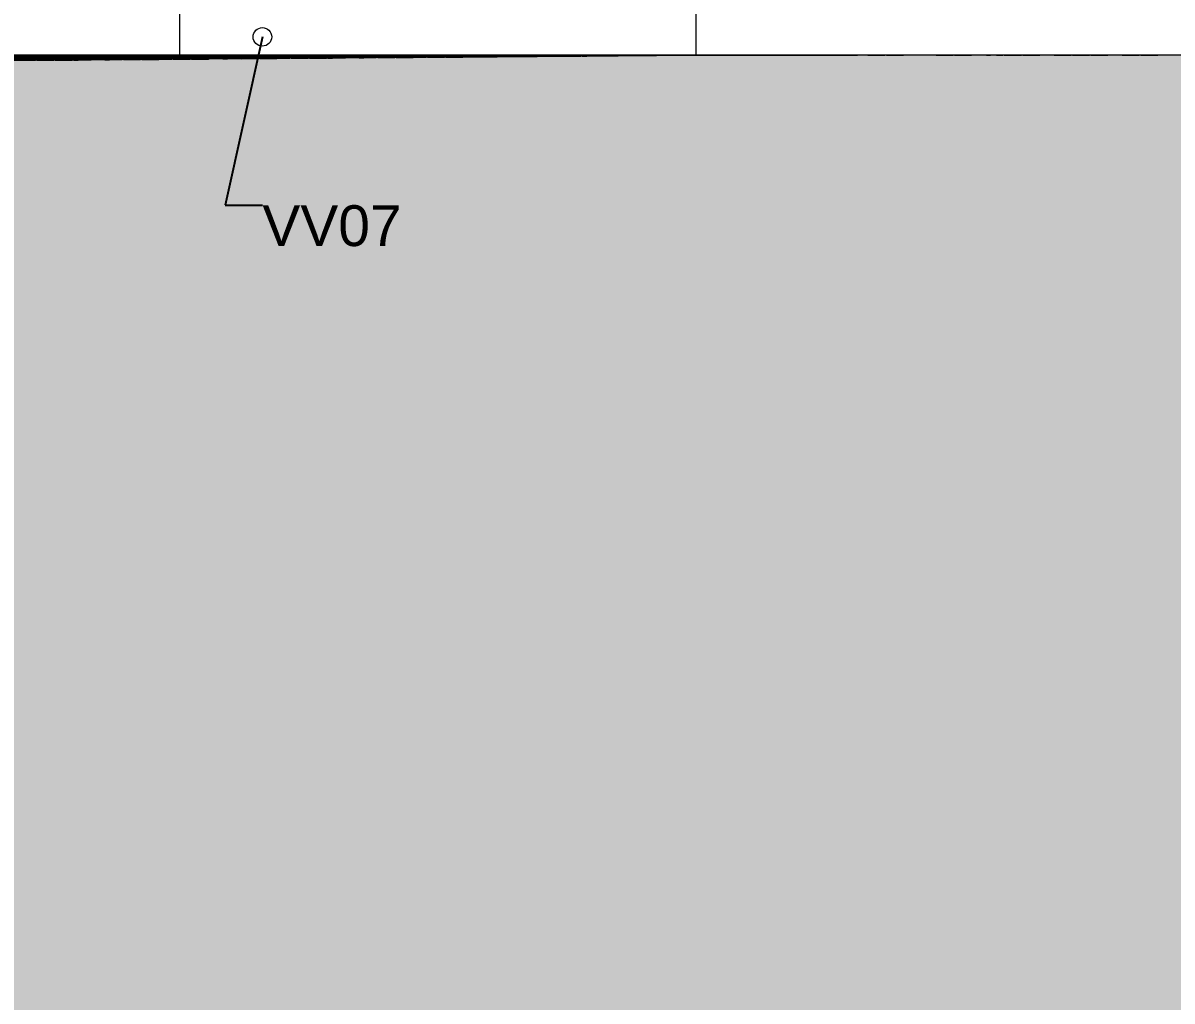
# Model space of a CAD drawing. Header units: millimetres. Extents: x -280990 to -136866, y -15139 to 7194.
# Drawn here: x -214980 to -209338, y -4843 to -43 of the extents above; entities that cross this region are included whole.
import ezdxf

# ---------------------------------------------------------------- set-up
doc = ezdxf.new("R2010")
doc.units = ezdxf.units.MM
doc.header["$MEASUREMENT"] = 0
for name, color, linetype, lineweight in [('Annotation - Label_Pen_No__1', 7, 'Continuous', 13), ('New_2D Drafting - General_Pen_No__1', 7, 'Continuous', 13), ('New_Site & Landscape - Terrain_Pen_No__1', 7, 'Continuous', 13), ('New_Structural - Bearing_Pen_No__1', 7, 'Continuous', 13)]:
    doc.layers.add(name, color=color, linetype=linetype, lineweight=lineweight)
for name, color, linetype, lineweight, true_color in [('New_2D Drafting - General_Pen_No__61', 7, 'Continuous', 20, 0x6a6a6a), ('New_Site & Landscape - Terrain_Pen_No__180', 7, 'Continuous', 15, 0xd6cda7), ('New_Site & Landscape - Terrain_Pen_No__93', 7, 'Continuous', 13, 0xa2a233)]:
    doc.layers.add(name, color=color, linetype=linetype, lineweight=lineweight, true_color=true_color)
doc.styles.add('GENERATED_STYLE_1', font='')
doc.styles.get('GENERATED_STYLE_1').set_extended_font_data('Arial')
doc.dimstyles.new('GENERATED_STYLE__2', dxfattribs={"dimtxt": 0.18, "dimasz": 182.4, "dimexe": 0.18, "dimexo": 0.0625, "dimgap": 0, "dimtad": 0, "dimtih": 1, "dimtoh": 1, "dimdec": 4, "dimzin": 0, "dimdsep": 46, "dimcen": 0.09, "dimadec": 0, "dimazin": 0, "dimtfac": 1, "dimtdec": 4, "dimtmove": 0, "dimatfit": 3, "dimldrblk": 'ARROWHEAD_1', "dimfxl": 0, "dimtolj": 1, "dimtzin": 0, "dimarcsym": 0})

# ---------------------------------------------------------------- blocks, each defined once
blk = doc.blocks.new('ARROWHEAD_1')
at = {"color": 0, "linetype": 'Continuous', "lineweight": 0}
blk.add_line((0, 0), (-1, 0), dxfattribs=at)
blk.add_circle((0, 0), 0.25, dxfattribs=at)

msp = doc.modelspace()

# ---------------------------------------------------------------- hatches: boundary and pattern name
at = {"layer": 'New_2D Drafting - General_Pen_No__61', "linetype": 'Continuous', "lineweight": 20, "true_color": 0x6a6a6a}
h = msp.add_hatch(dxfattribs=at)
h.set_pattern_fill('Dashed_0002', color=251, style=0, pattern_type=2)
h.set_pattern_definition([(45, (-941499.18, -2e-12), (-183.84776, 183.84776), [194.99999, -65]), (45, (-941499.18, 183.85), (-183.84776, 183.84776), [194.99999, -65])])
h.paths.add_polyline_path([(-222021.0116, -2621.8452), (-222021.0116, -11572.327), (-190614.3895, -11572.327), (-190614.3895, -199.363), (-197156.8894, -200.6962), (-197156.8884, -205.6962), (-201626.3622, -201.208), (-204316.707, -199.8387), (-207647.7489, -199.8387), (-211829.8206, -199.8387), (-214196.2217, -216.8353), (-214344.4356, -215.9146), (-222021.0116, -280.0598)])
at = {"layer": 'New_Site & Landscape - Terrain_Pen_No__180', "linetype": 'Continuous', "lineweight": 0, "true_color": 0x353329}
msp.add_hatch(color=250, dxfattribs=at).paths.add_polyline_path([(-202316.7416, -199.0045), (-203815.861, -199.9446), (-210881.6268, -199.9446), (-211646.8721, -200.0474), (-212846.4585, -210.2176), (-221414.7347, -277.7897), (-221414.7347, -15138.6962), (-190741.844, -15138.6962), (-190741.844, -221.3919)])

# ---------------------------------------------------------------- linework, layer by layer
at = {"layer": 'New_2D Drafting - General_Pen_No__1', "color": 7, "linetype": 'Continuous', "lineweight": 13, "flags": 128}
msp.add_lwpolyline([(-222021.0116, -2621.8452), (-222021.0116, -11572.327), (-190614.3895, -11572.327), (-190614.3895, -199.363), (-197156.8894, -200.6962), (-197156.8884, -205.6962), (-201626.3622, -201.208), (-204316.707, -199.8387), (-207647.7489, -199.8387), (-211829.8206, -199.8387), (-214196.2217, -216.8353), (-214344.4356, -215.9146), (-222021.0116, -280.0598)], close=True, dxfattribs=at)
at = {"layer": 'New_Site & Landscape - Terrain_Pen_No__1', "color": 7, "linetype": 'Continuous', "lineweight": 13}
for p, q in [((-214209.0161, -199.8387), (-221414.7347, -255.1672)), ((-211673.9622, -199.8387), (-221414.7347, -261.4359)), ((-214210.1528, -199.8387), (-217882.3303, -199.8387)), ((-215058.5459, -222.5085), (-214974.8294, -221.8797)), ((-215050.8938, -216.9599), (-214967.1773, -216.313)), ((-215043.2417, -211.1798), (-214959.5251, -210.5328)), ((-215030.8862, -224.0597), (-214947.1696, -223.4309)), ((-214967.9145, -222.2675), (-215028.9731, -222.8361)), ((-215023.234, -218.8265), (-214939.5175, -218.1796)), ((-214960.2623, -216.7796), (-215021.321, -217.3815)), ((-215015.5819, -213.0464), (-214931.8653, -212.3994)), ((-214952.6102, -210.9995), (-215013.6689, -211.6014)), ((-215007.9297, -207.2663), (-214924.2132, -206.6193)), ((-215003.2264, -225.6109), (-214919.5098, -224.9821)), ((-214940.2547, -223.8187), (-215001.3133, -224.3873)), ((-214995.5742, -220.6931), (-214911.8577, -220.0462)), ((-214995.5742, -220.6931), (-214972.9164, -220.6481)), ((-214932.6025, -218.6462), (-214993.6612, -219.2481)), ((-214987.9221, -214.913), (-214904.2056, -214.266)), ((-214987.9221, -214.913), (-214965.2642, -214.8679)), ((-214924.9504, -212.8661), (-214986.0091, -213.468)), ((-214980.27, -209.1329), (-214896.5534, -208.4859)), ((-214980.27, -209.1329), (-214957.6121, -209.0878)), ((-214917.2983, -207.086), (-214978.3569, -207.6878)), ((-214912.5949, -225.3699), (-214973.6536, -225.9385)), ((-214967.9145, -222.2675), (-214884.1979, -221.6387)), ((-214967.9145, -222.2675), (-214945.2566, -222.2073)), ((-214904.9428, -220.4754), (-214966.0014, -221.0439)), ((-214960.2623, -216.7796), (-214876.5458, -216.1327)), ((-214960.2623, -216.7796), (-214937.6044, -216.7345)), ((-214897.2906, -214.7327), (-214958.3493, -215.3346)), ((-214952.6102, -210.9995), (-214868.8936, -210.3525)), ((-214952.6102, -210.9995), (-214929.9523, -210.9544)), ((-214889.6385, -208.9526), (-214950.6971, -209.5545)), ((-214940.2547, -223.8187), (-214856.5381, -223.1899)), ((-214940.2547, -223.8187), (-214917.5968, -223.7585)), ((-214877.283, -222.0265), (-214938.3416, -222.5951)), ((-214932.6025, -218.6462), (-214848.886, -217.9993)), ((-214932.6025, -218.6462), (-214909.9447, -218.6011)), ((-214869.6308, -216.5993), (-214930.6895, -217.2012)), ((-214924.9504, -212.8661), (-214841.2339, -212.2191)), ((-214924.9504, -212.8661), (-214902.2925, -212.821)), ((-214861.9787, -210.8192), (-214923.0374, -211.4211)), ((-214917.2983, -207.086), (-214833.5817, -206.439)), ((-214917.2983, -207.086), (-214894.6404, -207.0409)), ((-214854.3266, -205.039), (-214915.3852, -205.6409)), ((-214912.5949, -225.3699), (-214828.8784, -224.7411)), ((-214912.5949, -225.3699), (-214889.937, -225.3097)), ((-214851.3778, -201.2905), (-214912.4364, -201.9786)), ((-214849.6232, -223.5777), (-214910.6819, -224.1463)), ((-214904.9428, -220.4754), (-214821.2262, -219.8466)), ((-214904.9428, -220.4754), (-214882.2849, -220.4151)), ((-214841.971, -218.4659), (-214903.0297, -219.0678)), ((-214897.2906, -214.7327), (-214813.5741, -214.0857)), ((-214897.2906, -214.7327), (-214874.6327, -214.6876)), ((-214834.3189, -212.6858), (-214895.3776, -213.2877)), ((-214889.6385, -208.9526), (-214805.9219, -208.3056)), ((-214889.6385, -208.9526), (-214866.9806, -208.9075)), ((-214826.6668, -206.9056), (-214887.7254, -207.5075)), ((-214821.9634, -225.1289), (-214883.0221, -225.6975)), ((-214877.283, -222.0265), (-214793.5664, -221.3977)), ((-214877.283, -222.0265), (-214854.6251, -221.9663)), ((-214814.3113, -220.2343), (-214875.3699, -220.8029)), ((-214869.6308, -216.5993), (-214785.9143, -215.9523)), ((-214869.6308, -216.5993), (-214846.973, -216.5542)), ((-214806.6591, -214.5524), (-214867.7178, -215.1543)), ((-214861.9787, -210.8192), (-214778.2621, -210.1722)), ((-214861.9787, -210.8192), (-214839.3208, -210.7741)), ((-214799.007, -208.7723), (-214860.0657, -209.3741)), ((-214854.3266, -205.039), (-214770.61, -204.3921)), ((-214854.3266, -205.039), (-214831.6687, -204.994)), ((-214851.3778, -201.2905), (-214767.6612, -201.1383)), ((-214851.3778, -201.2905), (-214828.7199, -201.8264)), ((-214849.6232, -223.5777), (-214765.9066, -222.9489)), ((-214849.6232, -223.5777), (-214826.9653, -223.5175)), ((-214786.6515, -221.7855), (-214847.7102, -222.3541)), ((-214841.971, -218.4659), (-214758.2545, -217.8189)), ((-214841.971, -218.4659), (-214819.3132, -218.4208)), ((-214778.9993, -216.419), (-214840.058, -217.0209)), ((-214834.3189, -212.6858), (-214750.6024, -212.0388)), ((-214834.3189, -212.6858), (-214811.661, -212.6407)), ((-214771.3472, -210.6389), (-214832.4059, -211.2407)), ((-214826.6668, -206.9056), (-214742.9502, -206.2587)), ((-214826.6668, -206.9056), (-214804.0089, -206.8606)), ((-214763.6951, -204.8587), (-214824.7537, -205.4606)), ((-214821.9634, -225.1289), (-214738.2469, -224.5001)), ((-214821.9634, -225.1289), (-214799.3055, -225.0687)), ((-214760.7463, -203.4342), (-214821.805, -204.1224)), ((-214758.9917, -223.3367), (-214820.0504, -223.9053)), ((-214814.3113, -220.2343), (-214730.5947, -219.6055)), ((-214814.3113, -220.2343), (-214791.6534, -220.1741)), ((-214751.3396, -218.2856), (-214812.3982, -218.8875)), ((-214806.6591, -214.5524), (-214722.9426, -213.9054)), ((-214806.6591, -214.5524), (-214784.0013, -214.5073)), ((-214743.6874, -212.5055), (-214804.7461, -213.1073)), ((-214799.007, -208.7723), (-214715.2904, -208.1253)), ((-214799.007, -208.7723), (-214776.3491, -208.7272)), ((-214736.0353, -206.7253), (-214797.094, -207.3272)), ((-214731.3319, -224.8879), (-214792.3906, -225.4565)), ((-214786.6515, -221.7855), (-214702.9349, -221.1567)), ((-214786.6515, -221.7855), (-214763.9936, -221.7253)), ((-214723.6798, -219.9933), (-214784.7384, -220.5619)), ((-214778.9993, -216.419), (-214695.2828, -215.772)), ((-214778.9993, -216.419), (-214756.3415, -216.3739)), ((-214716.0276, -214.3721), (-214777.0863, -214.974)), ((-214771.3472, -210.6389), (-214687.6307, -209.9919)), ((-214771.3472, -210.6389), (-214748.6893, -210.5938)), ((-214708.3755, -208.5919), (-214769.4342, -209.1938)), ((-214763.6951, -204.8587), (-214679.9785, -204.2118)), ((-214763.6951, -204.8587), (-214741.0372, -204.8136)), ((-214760.7463, -203.4342), (-214677.0297, -203.282)), ((-214760.7463, -203.4342), (-214740.2915, -203.918)), ((-214758.9917, -223.3367), (-214675.2752, -222.7079)), ((-214758.9917, -223.3367), (-214736.3338, -223.2765)), ((-214696.02, -221.5445), (-214757.0787, -222.1131)), ((-214751.3396, -218.2856), (-214667.623, -217.6386)), ((-214751.3396, -218.2856), (-214728.6817, -218.2405)), ((-214688.3679, -216.2387), (-214749.4265, -216.8406)), ((-214743.6874, -212.5055), (-214659.9709, -211.8585)), ((-214743.6874, -212.5055), (-214721.0295, -212.4604)), ((-214680.7157, -210.4585), (-214741.7744, -211.0604)), ((-214736.0353, -206.7253), (-214652.3187, -206.0784)), ((-214736.0353, -206.7253), (-214713.3774, -206.6803)), ((-214673.0636, -204.6784), (-214734.1222, -205.2803)), ((-214731.3319, -224.8879), (-214647.6154, -224.2591)), ((-214731.3319, -224.8879), (-214708.674, -224.8277)), ((-214668.3602, -223.0957), (-214729.4189, -223.6643)), ((-214723.6798, -219.9933), (-214639.9632, -219.3645)), ((-214723.6798, -219.9933), (-214701.0219, -219.9331)), ((-214660.7081, -218.1053), (-214721.7667, -218.7072)), ((-214716.0276, -214.3721), (-214632.3111, -213.7251)), ((-214716.0276, -214.3721), (-214693.3698, -214.327)), ((-214653.0559, -212.3251), (-214714.1146, -212.927)), ((-214708.3755, -208.5919), (-214624.659, -207.945)), ((-214708.3755, -208.5919), (-214685.7176, -208.5469)), ((-214645.4038, -206.545), (-214706.4625, -207.1469)), ((-214696.02, -221.5445), (-214612.3035, -220.9157)), ((-214696.02, -221.5445), (-214673.3621, -221.4843)), ((-214633.0483, -219.7523), (-214694.107, -220.3209)), ((-214688.3679, -216.2387), (-214604.6513, -215.5917)), ((-214688.3679, -216.2387), (-214665.71, -216.1936)), ((-214625.3961, -214.1918), (-214686.4548, -214.7936)), ((-214680.7157, -210.4585), (-214596.9992, -209.8116)), ((-214680.7157, -210.4585), (-214658.0578, -210.4135)), ((-214617.744, -208.4116), (-214678.8027, -209.0135)), ((-214673.0636, -204.6784), (-214589.347, -204.0314)), ((-214673.0636, -204.6784), (-214650.4057, -204.6333)), ((-214668.3602, -223.0957), (-214584.6437, -222.4669)), ((-214668.3602, -223.0957), (-214645.7023, -223.0355)), ((-214605.3885, -221.3035), (-214666.4472, -221.8721)), ((-214660.7081, -218.1053), (-214576.9915, -217.4583)), ((-214660.7081, -218.1053), (-214638.0502, -218.0602)), ((-214597.7364, -216.0584), (-214658.795, -216.6602)), ((-214653.0559, -212.3251), (-214569.3394, -211.6782)), ((-214653.0559, -212.3251), (-214630.3981, -212.2801)), ((-214590.0842, -210.2782), (-214651.1429, -210.8801)), ((-214645.4038, -206.545), (-214561.6872, -205.8981)), ((-214645.4038, -206.545), (-214622.7459, -206.4999)), ((-214582.4321, -204.4981), (-214643.4908, -205.1)), ((-214577.7287, -222.8547), (-214638.7874, -223.4233)), ((-214633.0483, -219.7523), (-214549.3317, -219.1235)), ((-214633.0483, -219.7523), (-214610.3904, -219.6921)), ((-214570.0766, -217.925), (-214631.1353, -218.5269)), ((-214625.3961, -214.1918), (-214541.6796, -213.5448)), ((-214625.3961, -214.1918), (-214602.7383, -214.1467)), ((-214562.4244, -212.1448), (-214623.4831, -212.7467)), ((-214617.744, -208.4116), (-214534.0275, -207.7647)), ((-214617.744, -208.4116), (-214595.0861, -208.3665)), ((-214554.7723, -206.3647), (-214615.831, -206.9666)), ((-214605.3885, -221.3035), (-214521.672, -220.6747)), ((-214605.3885, -221.3035), (-214582.7306, -221.2433)), ((-214542.4168, -219.5113), (-214603.4755, -220.0799)), ((-214597.7364, -216.0584), (-214514.0198, -215.4114)), ((-214597.7364, -216.0584), (-214575.0785, -216.0133)), ((-214534.7647, -214.0114), (-214595.8233, -214.6133)), ((-214590.0842, -210.2782), (-214506.3677, -209.6313)), ((-214590.0842, -210.2782), (-214567.4264, -210.2331)), ((-214527.1125, -208.2313), (-214588.1712, -208.8332)), ((-214582.4321, -204.4981), (-214498.7155, -203.8511)), ((-214582.4321, -204.4981), (-214559.7742, -204.453)), ((-214519.4604, -202.4512), (-214580.5191, -203.0531)), ((-214577.7287, -222.8547), (-214494.0122, -222.2259)), ((-214577.7287, -222.8547), (-214555.0709, -222.7945)), ((-214516.5116, -200.6816), (-214577.5703, -201.3698)), ((-214514.757, -221.0625), (-214575.8157, -221.6311)), ((-214570.0766, -217.925), (-214486.36, -217.278)), ((-214570.0766, -217.925), (-214547.4187, -217.8799)), ((-214507.1049, -215.878), (-214568.1635, -216.4799)), ((-214562.4244, -212.1448), (-214478.7079, -211.4979)), ((-214562.4244, -212.1448), (-214539.7666, -212.0998)), ((-214499.4527, -210.0979), (-214560.5114, -210.6998)), ((-214554.7723, -206.3647), (-214471.0558, -205.7177)), ((-214554.7723, -206.3647), (-214532.1144, -206.3196)), ((-214491.8006, -204.3178), (-214552.8593, -204.9197)), ((-214487.0972, -222.6137), (-214548.1559, -223.1823)), ((-214542.4168, -219.5113), (-214458.7003, -218.8825)), ((-214542.4168, -219.5113), (-214519.7589, -219.4511)), ((-214479.4451, -217.7191), (-214540.5038, -218.2877)), ((-214534.7647, -214.0114), (-214451.0481, -213.3645)), ((-214534.7647, -214.0114), (-214512.1068, -213.9664)), ((-214471.793, -211.9645), (-214532.8516, -212.5664)), ((-214527.1125, -208.2313), (-214443.396, -207.5843)), ((-214527.1125, -208.2313), (-214504.4546, -208.1862)), ((-214464.1408, -206.1844), (-214525.1995, -206.7863)), ((-214519.4604, -202.4512), (-214435.7438, -201.8042)), ((-214519.4604, -202.4512), (-214496.8025, -202.4061)), ((-214516.5116, -200.6816), (-214432.7951, -200.5294)), ((-214516.5116, -200.6816), (-214493.8537, -201.2176)), ((-214514.757, -221.0625), (-214431.0405, -220.4337)), ((-214514.757, -221.0625), (-214492.0991, -221.0023)), ((-214451.7853, -219.2703), (-214512.844, -219.8389)), ((-214507.1049, -215.878), (-214423.3883, -215.2311)), ((-214507.1049, -215.878), (-214484.447, -215.833)), ((-214444.1332, -213.8311), (-214505.1918, -214.433)), ((-214499.4527, -210.0979), (-214415.7362, -209.4509)), ((-214499.4527, -210.0979), (-214476.7949, -210.0528)), ((-214436.481, -208.051), (-214497.5397, -208.6529)), ((-214491.8006, -204.3178), (-214408.0841, -203.6708)), ((-214491.8006, -204.3178), (-214469.1427, -204.2727)), ((-214428.8289, -202.2709), (-214489.8876, -202.8727)), ((-214487.0972, -222.6137), (-214403.3807, -221.9849)), ((-214487.0972, -222.6137), (-214464.4394, -222.5535)), ((-214424.1255, -220.8215), (-214485.1842, -221.3901)), ((-214479.4451, -217.7191), (-214395.7286, -217.0903)), ((-214479.4451, -217.7191), (-214456.7872, -217.6589)), ((-214416.4734, -215.6977), (-214477.5321, -216.2996)), ((-214471.793, -211.9645), (-214388.0764, -211.3176)), ((-214471.793, -211.9645), (-214449.1351, -211.9194)), ((-214408.8212, -209.9176), (-214469.8799, -210.5195)), ((-214464.1408, -206.1844), (-214380.4243, -205.5374)), ((-214464.1408, -206.1844), (-214441.4829, -206.1393)), ((-214401.1691, -204.1375), (-214462.2278, -204.7394)), ((-214451.7853, -219.2703), (-214368.0688, -218.6415)), ((-214451.7853, -219.2703), (-214429.1274, -219.2101)), ((-214388.8136, -217.4781), (-214449.8723, -218.0467)), ((-214396.4657, -222.3727), (-214444.6593, -222.8215)), ((-214444.1332, -213.8311), (-214360.4166, -213.1842)), ((-214444.1332, -213.8311), (-214421.4753, -213.786)), ((-214381.1615, -211.7842), (-214442.2201, -212.3861)), ((-214436.481, -208.051), (-214352.7645, -207.404)), ((-214436.481, -208.051), (-214413.8232, -208.0059)), ((-214373.5093, -206.0041), (-214434.568, -206.606)), ((-214428.8289, -202.2709), (-214345.1123, -201.6239)), ((-214428.8289, -202.2709), (-214406.171, -202.2258)), ((-214424.1255, -220.8215), (-214340.409, -220.1927)), ((-214424.1255, -220.8215), (-214401.4677, -220.7613)), ((-214361.1538, -219.0293), (-214422.2125, -219.5979)), ((-214416.4734, -215.6977), (-214332.7568, -215.0508)), ((-214416.4734, -215.6977), (-214393.8155, -215.6527)), ((-214353.5017, -213.6508), (-214414.5604, -214.2527)), ((-214408.8212, -209.9176), (-214325.1047, -209.2706)), ((-214408.8212, -209.9176), (-214386.1634, -209.8725)), ((-214345.8495, -207.8707), (-214406.9082, -208.4726)), ((-214401.1691, -204.1375), (-214317.4526, -203.4905)), ((-214401.1691, -204.1375), (-214378.5112, -204.0924)), ((-214338.1974, -202.0905), (-214399.2561, -202.6924)), ((-214396.4657, -222.3727), (-214312.7492, -221.7439)), ((-214396.4657, -222.3727), (-214383.3256, -222.3378)), ((-214333.494, -220.5805), (-214394.5527, -221.1491)), ((-214388.8136, -217.4781), (-214305.0971, -216.8493)), ((-214388.8136, -217.4781), (-214366.1557, -217.4179)), ((-214325.8419, -215.5174), (-214386.9006, -216.1193)), ((-214381.1615, -211.7842), (-214297.4449, -211.1372)), ((-214381.1615, -211.7842), (-214358.5036, -211.7391)), ((-214318.1898, -209.7373), (-214379.2484, -210.3392)), ((-214373.5093, -206.0041), (-214289.7928, -205.3571)), ((-214373.5093, -206.0041), (-214350.8515, -205.959)), ((-214310.5376, -203.9572), (-214371.5963, -204.559)), ((-214361.1538, -219.0293), (-214277.4373, -218.4005)), ((-214361.1538, -219.0293), (-214338.496, -218.9691)), ((-214298.1821, -217.2371), (-214359.2408, -217.8057)), ((-214353.5017, -213.6508), (-214269.7851, -213.0038)), ((-214353.5017, -213.6508), (-214330.8438, -213.6057)), ((-214290.53, -211.6039), (-214351.5886, -212.2058)), ((-214345.8495, -207.8707), (-214262.133, -207.2237)), ((-214345.8495, -207.8707), (-214323.1917, -207.8256)), ((-214282.8778, -205.8238), (-214343.9365, -206.4256)), ((-214338.1974, -202.0905), (-214254.4809, -201.4436)), ((-214338.1974, -202.0905), (-214315.5395, -202.0455)), ((-214333.494, -220.5805), (-214249.7775, -219.9517)), ((-214333.494, -220.5805), (-214310.8362, -220.5203)), ((-214270.5223, -218.7883), (-214331.581, -219.3569)), ((-214325.8419, -215.5174), (-214242.1254, -214.8705)), ((-214325.8419, -215.5174), (-214303.184, -215.4723)), ((-214262.8702, -213.4705), (-214323.9289, -214.0724)), ((-214318.1898, -209.7373), (-214234.4732, -209.0903)), ((-214318.1898, -209.7373), (-214295.5319, -209.6922)), ((-214255.2181, -207.6904), (-214316.2767, -208.2923)), ((-214310.5376, -203.9572), (-214226.8211, -203.3102)), ((-214310.5376, -203.9572), (-214287.8797, -203.9121)), ((-214247.5659, -201.9102), (-214308.6246, -202.5121)), ((-214242.8626, -220.3395), (-214303.9212, -220.9081)), ((-214298.1821, -217.2371), (-214214.4656, -216.6083)), ((-214298.1821, -217.2371), (-214275.5242, -217.1769)), ((-214235.2104, -215.3371), (-214296.2691, -215.939)), ((-214290.53, -211.6039), (-214206.8134, -210.9569)), ((-214290.53, -211.6039), (-214267.8721, -211.5588)), ((-214227.5583, -209.557), (-214288.6169, -210.1589)), ((-214282.8778, -205.8238), (-214199.1613, -205.1768)), ((-214282.8778, -205.8238), (-214260.22, -205.7787)), ((-214219.9061, -203.7768), (-214280.9648, -204.3787)), ((-214270.5223, -218.7883), (-214186.8058, -218.1595)), ((-214270.5223, -218.7883), (-214247.8645, -218.7281)), ((-214207.5506, -216.9961), (-214268.6093, -217.5647)), ((-214262.8702, -213.4705), (-214179.1537, -212.8235)), ((-214262.8702, -213.4705), (-214240.2123, -213.4254)), ((-214199.8985, -211.4236), (-214260.9572, -212.0255)), ((-214255.2181, -207.6904), (-214171.5015, -207.0434)), ((-214255.2181, -207.6904), (-214232.5602, -207.6453)), ((-214192.2463, -205.6434), (-214253.305, -206.2453)), ((-214247.5659, -201.9102), (-214163.8494, -201.2633)), ((-214247.5659, -201.9102), (-214224.908, -201.8652)), ((-214184.5942, -199.8633), (-214245.6529, -200.4652)), ((-214242.8626, -220.3395), (-214159.146, -219.7107)), ((-214242.8626, -220.3395), (-214220.2047, -220.2793)), ((-214179.8908, -218.5473), (-214240.9495, -219.1159)), ((-214235.2104, -215.3371), (-214151.4939, -214.6901)), ((-214235.2104, -215.3371), (-214212.5525, -215.292)), ((-214172.2387, -213.2902), (-214233.2974, -213.8921)), ((-214227.5583, -209.557), (-214143.8417, -208.91)), ((-214227.5583, -209.557), (-214204.9004, -209.5119)), ((-214164.5866, -207.5101), (-214225.6452, -208.1119)), ((-214219.9061, -203.7768), (-214136.1896, -203.1299)), ((-214219.9061, -203.7768), (-214197.2483, -203.7318)), ((-214156.9344, -201.7299), (-214217.9931, -202.3318)), ((-214152.2311, -220.0985), (-214213.2897, -220.6671)), ((-211673.9622, -199.8387), (-214209.0161, -199.8387)), ((-214207.5506, -216.9961), (-214123.8341, -216.3673)), ((-214207.5506, -216.9961), (-214184.8928, -216.9359)), ((-214144.5789, -215.1568), (-214205.6376, -215.7587)), ((-214199.8985, -211.4236), (-214116.1819, -210.7766)), ((-214199.8985, -211.4236), (-214177.2406, -211.3785)), ((-214136.9268, -209.3767), (-214197.9855, -209.9785)), ((-214192.2463, -205.6434), (-214108.5298, -204.9965)), ((-214192.2463, -205.6434), (-214169.5885, -205.5984)), ((-214129.2746, -203.5965), (-214190.3333, -204.1984)), ((-214184.5942, -199.8633), (-214172.262, -199.8388)), ((-214184.5942, -199.8633), (-214181.4194, -199.8388)), ((-214179.8908, -218.5473), (-214096.1743, -217.9185)), ((-214179.8908, -218.5473), (-214157.233, -218.4871)), ((-214116.9191, -216.7551), (-214177.9778, -217.3237)), ((-214172.2387, -213.2902), (-214088.5222, -212.6432)), ((-214172.2387, -213.2902), (-214149.5808, -213.2451)), ((-214109.267, -211.2433), (-214170.3257, -211.8451)), ((-214164.5866, -207.5101), (-214080.87, -206.8631)), ((-214164.5866, -207.5101), (-214141.9287, -207.465)), ((-214101.6149, -205.4631), (-214162.6735, -206.065)), ((-214156.9344, -201.7299), (-214073.2179, -201.083)), ((-214156.9344, -201.7299), (-214134.2766, -201.6848)), ((-214109.7654, -199.8388), (-214155.0214, -200.2849)), ((-214152.2311, -220.0985), (-214068.5145, -219.4697)), ((-214152.2311, -220.0985), (-214129.5732, -220.0383)), ((-214089.2594, -218.3063), (-214150.318, -218.8749)), ((-214144.5789, -215.1568), (-214060.8624, -214.5098)), ((-214144.5789, -215.1568), (-214121.9211, -215.1117)), ((-214081.6072, -213.1099), (-214142.6659, -213.7118)), ((-214136.9268, -209.3767), (-214053.2102, -208.7297)), ((-214136.9268, -209.3767), (-214114.2689, -209.3316)), ((-214073.9551, -207.3297), (-214135.0137, -207.9316)), ((-214129.2746, -203.5965), (-214045.5581, -202.9496)), ((-214129.2746, -203.5965), (-214106.6168, -203.5514)), ((-214066.3029, -201.5496), (-214127.3616, -202.1515)), ((-214116.9191, -216.7551), (-214033.2026, -216.1263)), ((-214116.9191, -216.7551), (-214094.2613, -216.6949)), ((-214053.9474, -214.9629), (-214115.0061, -215.5315)), ((-214109.267, -211.2433), (-214025.5505, -210.5963)), ((-214109.267, -211.2433), (-214086.6091, -211.1982)), ((-214046.2953, -209.1963), (-214107.354, -209.7982)), ((-214101.6149, -205.4631), (-214017.8983, -204.8162)), ((-214101.6149, -205.4631), (-214078.957, -205.4181)), ((-214038.6432, -203.4162), (-214099.7018, -204.0181)), ((-214089.2594, -218.3063), (-214005.5428, -217.6775)), ((-214089.2594, -218.3063), (-214066.6015, -218.2461)), ((-214026.2877, -216.5141), (-214087.3463, -217.0827)), ((-214081.6072, -213.1099), (-213997.8907, -212.4629)), ((-214081.6072, -213.1099), (-214058.9493, -213.0648)), ((-214018.6355, -211.0629), (-214079.6942, -211.6648)), ((-214073.9551, -207.3297), (-213990.2385, -206.6828)), ((-214073.9551, -207.3297), (-214051.2972, -207.2847)), ((-214010.9834, -205.2828), (-214072.042, -205.8847)), ((-214066.3029, -201.5496), (-213982.5864, -200.9026)), ((-214066.3029, -201.5496), (-214043.6451, -201.5045)), ((-214037.4255, -199.8388), (-214064.3899, -200.1046)), ((-213998.6279, -218.0653), (-214059.6865, -218.6339)), ((-214053.9474, -214.9629), (-213991.561, -214.4944)), ((-214053.9474, -214.9629), (-214031.2896, -214.9027)), ((-213990.9757, -212.9296), (-214052.0344, -213.5314)), ((-214046.2953, -209.1963), (-213962.5788, -208.5494)), ((-214046.2953, -209.1963), (-214023.6374, -209.1513)), ((-213983.3236, -207.1494), (-214044.3823, -207.7513)), ((-214038.6432, -203.4162), (-213954.9266, -202.7692)), ((-214038.6432, -203.4162), (-214015.9853, -203.3711)), ((-213975.6714, -201.3693), (-214036.7301, -201.9712)), ((-214026.2877, -216.5141), (-213942.5711, -215.8853)), ((-214026.2877, -216.5141), (-214003.6298, -216.4539)), ((-213963.3159, -214.7219), (-214024.3746, -215.2905)), ((-214018.6355, -211.0629), (-213934.919, -210.416)), ((-214018.6355, -211.0629), (-213995.9776, -211.0179)), ((-213955.6638, -209.016), (-214016.7225, -209.6179)), ((-214010.9834, -205.2828), (-213927.2668, -204.6359)), ((-214010.9834, -205.2828), (-213988.3255, -205.2377)), ((-213948.0117, -203.2359), (-214009.0703, -203.8378)), ((-213998.6279, -218.0653), (-213914.9113, -217.4365)), ((-213998.6279, -218.0653), (-213975.97, -218.0051)), ((-213935.6562, -216.2731), (-213996.7148, -216.8417)), ((-213991.5504, -214.4943), (-213970.2309, -214.3295)), ((-213990.9757, -212.9296), (-213907.2592, -212.2826)), ((-213990.9757, -212.9296), (-213968.3179, -212.8845)), ((-213928.004, -210.8826), (-213989.0627, -211.4845)), ((-213983.3236, -207.1494), (-213899.607, -206.5025)), ((-213983.3236, -207.1494), (-213960.6657, -207.1043)), ((-213920.3519, -205.1025), (-213981.4106, -205.7044)), ((-213975.6714, -201.3693), (-213891.9549, -200.7223)), ((-213975.6714, -201.3693), (-213953.0136, -201.3242)), ((-213965.0857, -199.8388), (-213973.7584, -199.9243)), ((-213907.9964, -217.8243), (-213969.0551, -218.3929)), ((-213963.3159, -214.7219), (-213879.5994, -214.0931)), ((-213963.3159, -214.7219), (-213940.6581, -214.6617)), ((-213900.3442, -212.7492), (-213961.4029, -213.3511)), ((-213955.6638, -209.016), (-213871.9473, -208.3691)), ((-213955.6638, -209.016), (-213933.0059, -208.971)), ((-213892.6921, -206.9691), (-213953.7508, -207.571)), ((-213948.0117, -203.2359), (-213864.2951, -202.5889)), ((-213948.0117, -203.2359), (-213925.3538, -203.1908)), ((-213885.04, -201.189), (-213946.0986, -201.7909)), ((-213935.6562, -216.2731), (-213851.9396, -215.6443)), ((-213935.6562, -216.2731), (-213912.9983, -216.2129)), ((-213872.6845, -214.4809), (-213933.7431, -215.0495)), ((-213928.004, -210.8826), (-213844.2875, -210.2357)), ((-213928.004, -210.8826), (-213905.3462, -210.8376)), ((-213865.0323, -208.8357), (-213926.091, -209.4376)), ((-213920.3519, -205.1025), (-213836.6353, -204.4555)), ((-213920.3519, -205.1025), (-213897.694, -205.0574)), ((-213857.3802, -203.0556), (-213918.4388, -203.6575)), ((-213907.9964, -217.8243), (-213824.2798, -217.1955)), ((-213907.9964, -217.8243), (-213885.3385, -217.7641)), ((-213845.0247, -216.0321), (-213906.0833, -216.6007)), ((-213900.3442, -212.7492), (-213816.6277, -212.1023)), ((-213900.3442, -212.7492), (-213877.6864, -212.7042)), ((-213837.3725, -210.7023), (-213898.4312, -211.3042)), ((-213892.6921, -206.9691), (-213808.9756, -206.3221)), ((-213892.6921, -206.9691), (-213870.0342, -206.924)), ((-213829.7204, -204.9222), (-213890.7791, -205.5241)), ((-213885.04, -201.189), (-213801.3234, -200.542)), ((-213885.04, -201.189), (-213862.3821, -201.1439)), ((-213817.3649, -217.5833), (-213878.4236, -218.1519)), ((-213872.6845, -214.4809), (-213788.9679, -213.8521)), ((-213872.6845, -214.4809), (-213850.0266, -214.4207)), ((-213809.7128, -212.5689), (-213870.7714, -213.1708)), ((-213865.0323, -208.8357), (-213781.3158, -208.1887)), ((-213865.0323, -208.8357), (-213842.3744, -208.7906)), ((-213802.0606, -206.7888), (-213863.1193, -207.3907)), ((-213857.3802, -203.0556), (-213773.6636, -202.4086)), ((-213857.3802, -203.0556), (-213834.7223, -203.0105)), ((-213794.4085, -201.0087), (-213855.4671, -201.6106)), ((-213845.0247, -216.0321), (-213761.3081, -215.4033)), ((-213845.0247, -216.0321), (-213822.3668, -215.9719)), ((-213782.053, -214.2399), (-213843.1116, -214.8085)), ((-213837.3725, -210.7023), (-213753.656, -210.0554)), ((-213837.3725, -210.7023), (-213814.7147, -210.6572)), ((-213774.4008, -208.6554), (-213835.4595, -209.2573)), ((-213829.7204, -204.9222), (-213746.0039, -204.2752)), ((-213829.7204, -204.9222), (-213807.0625, -204.8771)), ((-213766.7487, -202.8753), (-213827.8074, -203.4772)), ((-213817.3649, -217.5833), (-213733.6483, -216.9545)), ((-213817.3649, -217.5833), (-213794.707, -217.5231)), ((-213754.3932, -215.7911), (-213815.4519, -216.3597)), ((-213809.7128, -212.5689), (-213725.9962, -211.922)), ((-213809.7128, -212.5689), (-213787.0549, -212.5238)), ((-213746.741, -210.522), (-213807.7997, -211.1239)), ((-213802.0606, -206.7888), (-213718.3441, -206.1418)), ((-213802.0606, -206.7888), (-213779.4027, -206.7437)), ((-213739.0889, -204.7419), (-213800.1476, -205.3438)), ((-213794.4085, -201.0087), (-213710.6919, -200.3617)), ((-213794.4085, -201.0087), (-213771.7506, -200.9636)), ((-213782.053, -214.2399), (-213698.3364, -213.6111)), ((-213782.053, -214.2399), (-213759.3951, -214.1797)), ((-213719.0813, -212.3886), (-213780.1399, -212.9905)), ((-213774.4008, -208.6554), (-213690.6843, -208.0084)), ((-213774.4008, -208.6554), (-213751.743, -208.6103)), ((-213711.4291, -206.6085), (-213772.4878, -207.2104)), ((-213766.7487, -202.8753), (-213683.0321, -202.2283)), ((-213766.7487, -202.8753), (-213744.0908, -202.8302)), ((-213703.777, -200.8283), (-213764.8357, -201.4302)), ((-213754.3932, -215.7911), (-213670.6766, -215.1623)), ((-213754.3932, -215.7911), (-213731.7353, -215.7309)), ((-213691.4215, -213.9989), (-213752.4801, -214.5675)), ((-213746.741, -210.522), (-213663.0245, -209.875)), ((-213746.741, -210.522), (-213724.0832, -210.4769)), ((-213683.7693, -208.4751), (-213744.828, -209.077)), ((-213739.0889, -204.7419), (-213655.3724, -204.0949)), ((-213739.0889, -204.7419), (-213716.431, -204.6968)), ((-213676.1172, -202.695), (-213737.1759, -203.2968)), ((-213663.7617, -215.5501), (-213724.8204, -216.1187)), ((-213719.0813, -212.3886), (-213635.3647, -211.7416)), ((-213719.0813, -212.3886), (-213696.4234, -212.3435)), ((-213656.1096, -210.3417), (-213717.1682, -210.9436)), ((-213711.4291, -206.6085), (-213627.7126, -205.9615)), ((-213711.4291, -206.6085), (-213688.7713, -206.5634)), ((-213648.4574, -204.5616), (-213709.5161, -205.1634)), ((-213703.777, -200.8283), (-213620.0604, -200.1814)), ((-213703.777, -200.8283), (-213681.1191, -200.7833)), ((-213691.4215, -213.9989), (-213607.7049, -213.3701)), ((-213691.4215, -213.9989), (-213668.7636, -213.9387)), ((-213628.4498, -212.2067), (-213689.5084, -212.7753)), ((-213683.7693, -208.4751), (-213600.0528, -207.8281)), ((-213683.7693, -208.4751), (-213661.1115, -208.43)), ((-213620.7976, -206.4282), (-213681.8563, -207.0301)), ((-213676.1172, -202.695), (-213592.4007, -202.048)), ((-213676.1172, -202.695), (-213653.4593, -202.6499)), ((-213613.1455, -200.648), (-213674.2042, -201.2499)), ((-213663.7617, -215.5501), (-213580.0452, -214.9213)), ((-213663.7617, -215.5501), (-213641.1038, -215.4899)), ((-213600.79, -213.7579), (-213661.8487, -214.3265)), ((-213656.1096, -210.3417), (-213572.393, -209.6947)), ((-213656.1096, -210.3417), (-213633.4517, -210.2966)), ((-213593.1379, -208.2948), (-213654.1965, -208.8967)), ((-213648.4574, -204.5616), (-213564.7409, -203.9146)), ((-213648.4574, -204.5616), (-213625.7995, -204.5165)), ((-213585.4857, -202.5146), (-213646.5444, -203.1165)), ((-213573.1302, -215.3091), (-213634.1889, -215.8777)), ((-213628.4498, -212.2067), (-213605.7919, -212.1465)), ((-213628.4498, -212.2067), (-213621.2292, -212.1525)), ((-213565.4781, -210.1614), (-213626.5367, -210.7633)), ((-213621.2194, -212.1524), (-213544.7332, -211.5613)), ((-213620.7976, -206.4282), (-213537.0811, -205.7812)), ((-213620.7976, -206.4282), (-213598.1398, -206.3831)), ((-213557.8259, -204.3812), (-213618.8846, -204.9831)), ((-213613.1455, -200.648), (-213529.429, -200.0011)), ((-213613.1455, -200.648), (-213590.4876, -200.603)), ((-213600.79, -213.7579), (-213517.0734, -213.1291)), ((-213600.79, -213.7579), (-213578.1321, -213.6977)), ((-213537.8183, -211.9657), (-213598.877, -212.5343)), ((-213593.1379, -208.2948), (-213509.4213, -207.6478)), ((-213593.1379, -208.2948), (-213570.48, -208.2497)), ((-213530.1661, -206.2479), (-213591.2248, -206.8497)), ((-213585.4857, -202.5146), (-213501.7692, -201.8677)), ((-213585.4857, -202.5146), (-213562.8278, -202.4696)), ((-213522.514, -200.4677), (-213583.5727, -201.0696)), ((-213573.1302, -215.3091), (-213489.4137, -214.6803)), ((-213573.1302, -215.3091), (-213550.4723, -215.2489)), ((-213510.1585, -213.5169), (-213571.2172, -214.0855)), ((-213565.4781, -210.1614), (-213481.7615, -209.5144)), ((-213565.4781, -210.1614), (-213542.8202, -210.1163)), ((-213502.5064, -208.1145), (-213563.565, -208.7163)), ((-213557.8259, -204.3812), (-213474.1094, -203.7343)), ((-213557.8259, -204.3812), (-213535.1681, -204.3362)), ((-213494.8542, -202.3343), (-213555.9129, -202.9362)), ((-213482.4987, -215.0681), (-213543.5574, -215.6367)), ((-213537.8183, -211.9657), (-213454.1017, -211.3369)), ((-213537.8183, -211.9657), (-213515.1604, -211.9055)), ((-213474.8466, -209.9811), (-213535.9053, -210.583)), ((-213530.1661, -206.2479), (-213446.4496, -205.6009)), ((-213530.1661, -206.2479), (-213507.5083, -206.2028)), ((-213467.1944, -204.2009), (-213528.2531, -204.8028)), ((-213522.514, -200.4677), (-213441.1243, -199.8387)), ((-213522.514, -200.4677), (-213499.8561, -200.4226)), ((-213510.1585, -213.5169), (-213426.442, -212.8881)), ((-213510.1585, -213.5169), (-213487.5006, -213.4567)), ((-213447.1868, -211.7247), (-213508.2455, -212.2933)), ((-213502.5064, -208.1145), (-213418.7898, -207.4675)), ((-213502.5064, -208.1145), (-213479.8485, -208.0694)), ((-213439.5347, -206.0675), (-213500.5933, -206.6694)), ((-213494.8542, -202.3343), (-213411.1377, -201.6874)), ((-213494.8542, -202.3343), (-213472.1964, -202.2892)), ((-213431.8825, -200.2874), (-213492.9412, -200.8893)), ((-213482.4987, -215.0681), (-213398.7822, -214.4393)), ((-213482.4987, -215.0681), (-213459.8408, -215.0079)), ((-213419.527, -213.2759), (-213480.5857, -213.8445)), ((-213474.8466, -209.9811), (-213391.13, -209.3341)), ((-213474.8466, -209.9811), (-213452.1887, -209.936)), ((-213411.8749, -207.9341), (-213472.9335, -208.536)), ((-213467.1944, -204.2009), (-213383.4779, -203.554)), ((-213467.1944, -204.2009), (-213444.5366, -204.1559)), ((-213404.2227, -202.154), (-213465.2814, -202.7559)), ((-213447.1868, -211.7247), (-213363.4703, -211.0959)), ((-213447.1868, -211.7247), (-213424.5289, -211.6645)), ((-213384.2151, -209.8007), (-213445.2738, -210.4026)), ((-213439.5347, -206.0675), (-213355.8181, -205.4206)), ((-213439.5347, -206.0675), (-213416.8768, -206.0225)), ((-213376.563, -204.0206), (-213437.6216, -204.6225)), ((-213431.8825, -200.2874), (-213373.8248, -199.8387)), ((-213431.8825, -200.2874), (-213409.2246, -200.2423)), ((-213419.527, -213.2759), (-213335.8105, -212.6471)), ((-213419.527, -213.2759), (-213396.8691, -213.2157)), ((-213356.5553, -211.4837), (-213417.614, -212.0523)), ((-213411.8749, -207.9341), (-213328.1583, -207.2872)), ((-213411.8749, -207.9341), (-213389.217, -207.8891)), ((-213348.9032, -205.8872), (-213409.9618, -206.4891)), ((-213404.2227, -202.154), (-213320.5062, -201.507)), ((-213404.2227, -202.154), (-213381.5649, -202.1089)), ((-213341.251, -200.1071), (-213402.3097, -200.709)), ((-213328.8955, -213.0349), (-213389.9542, -213.6035)), ((-213384.2151, -209.8007), (-213300.4985, -209.1538)), ((-213384.2151, -209.8007), (-213361.5572, -209.7557)), ((-213321.2434, -207.7538), (-213382.3021, -208.3557)), ((-213376.563, -204.0206), (-213292.8464, -203.3737)), ((-213376.563, -204.0206), (-213353.9051, -203.9755)), ((-213313.5912, -201.9737), (-213374.6499, -202.5756)), ((-213356.5553, -211.4837), (-213272.8388, -210.8549)), ((-213356.5553, -211.4837), (-213333.8974, -211.4235)), ((-213293.5836, -209.6204), (-213354.6423, -210.2223)), ((-213348.9032, -205.8872), (-213265.1866, -205.2403)), ((-213348.9032, -205.8872), (-213326.2453, -205.8421)), ((-213285.9315, -203.8403), (-213346.9901, -204.4422)), ((-213341.251, -200.1071), (-213306.5252, -199.8387)), ((-213341.251, -200.1071), (-213318.5932, -200.062)), ((-213328.8955, -213.0349), (-213245.179, -212.4061)), ((-213328.8955, -213.0349), (-213306.2377, -212.9747)), ((-213265.9238, -211.2427), (-213326.9825, -211.8113)), ((-213321.2434, -207.7538), (-213237.5268, -207.1069)), ((-213321.2434, -207.7538), (-213298.5855, -207.7088)), ((-213258.2717, -205.7069), (-213319.3303, -206.3088)), ((-213313.5912, -201.9737), (-213229.8747, -201.3267)), ((-213313.5912, -201.9737), (-213290.9334, -201.9286)), ((-213250.6195, -199.9268), (-213311.6782, -200.5287)), ((-213238.264, -212.7939), (-213299.3227, -213.3625)), ((-213293.5836, -209.6204), (-213209.8671, -208.9735)), ((-213293.5836, -209.6204), (-213270.9257, -209.5754)), ((-213230.6119, -207.5735), (-213291.6706, -208.1754)), ((-213285.9315, -203.8403), (-213202.2149, -203.1933)), ((-213285.9315, -203.8403), (-213263.2736, -203.7952)), ((-213222.9598, -201.7934), (-213284.0184, -202.3953)), ((-213265.9238, -211.2427), (-213182.2073, -210.6139)), ((-213265.9238, -211.2427), (-213243.2659, -211.1825)), ((-213222.0061, -209.628), (-213264.0108, -210.0191)), ((-213258.2717, -205.7069), (-213174.5551, -205.0599)), ((-213258.2717, -205.7069), (-213235.6138, -205.6618)), ((-213195.3, -203.66), (-213256.3586, -204.2619)), ((-213250.6195, -199.9268), (-213239.2256, -199.8387)), ((-213250.6195, -199.9268), (-213227.9617, -199.8817)), ((-213238.264, -212.7939), (-213154.5475, -212.1651)), ((-213238.264, -212.7939), (-213215.6062, -212.7337)), ((-213175.2923, -211.0017), (-213236.351, -211.5703)), ((-213230.6119, -207.5735), (-213146.8954, -206.9265)), ((-213230.6119, -207.5735), (-213207.954, -207.5284)), ((-213167.6402, -205.5266), (-213228.6989, -206.1285)), ((-213222.9598, -201.7934), (-213139.2432, -201.1464)), ((-213222.9598, -201.7934), (-213200.3019, -201.7483)), ((-213202.9521, -209.4401), (-213222.0025, -209.6279)), ((-213169.3472, -199.8387), (-213221.0467, -200.3484)), ((-213202.9521, -209.4401), (-213119.2356, -208.7932)), ((-213202.9521, -209.4401), (-213187.4193, -209.4092)), ((-213139.9804, -207.3932), (-213201.0391, -207.9951)), ((-213195.3, -203.66), (-213111.5834, -203.013)), ((-213195.3, -203.66), (-213172.6421, -203.6149)), ((-213132.3283, -201.6131), (-213193.3869, -202.215)), ((-213187.4163, -209.4092), (-213180.2942, -209.3903)), ((-213147.6325, -212.5529), (-213175.5471, -212.8128)), ((-213175.2923, -211.0017), (-213091.5758, -210.3729)), ((-213175.2923, -211.0017), (-213152.6345, -210.9415)), ((-213112.3206, -209.2095), (-213173.3793, -209.7781)), ((-213167.6402, -205.5266), (-213083.9236, -204.8796)), ((-213167.6402, -205.5266), (-213144.9823, -205.4815)), ((-213104.6685, -203.4797), (-213165.7272, -204.0816)), ((-213147.6325, -212.5529), (-213063.916, -211.9241)), ((-213147.6325, -212.5529), (-213140.0216, -212.5327)), ((-213084.6608, -210.7607), (-213145.7195, -211.3293)), ((-213139.9804, -207.3932), (-213056.2639, -206.7462)), ((-213139.9804, -207.3932), (-213117.3225, -207.3481)), ((-213077.0087, -205.3463), (-213138.0674, -205.9482)), ((-213132.3283, -201.6131), (-213048.6117, -200.9661)), ((-213132.3283, -201.6131), (-213109.6704, -201.568)), ((-213097.0073, -199.8387), (-213130.4152, -200.168)), ((-213112.3206, -209.2095), (-213028.6041, -208.5807)), ((-213112.3206, -209.2095), (-213089.6628, -209.1493)), ((-213049.3489, -207.2129), (-213110.4076, -207.8148)), ((-213104.6685, -203.4797), (-213020.9519, -202.8327)), ((-213104.6685, -203.4797), (-213082.0106, -203.4346)), ((-213041.6968, -201.4328), (-213102.7555, -202.0346)), ((-213084.6608, -210.7607), (-213000.9443, -210.1319)), ((-213084.6608, -210.7607), (-213062.003, -210.7005)), ((-213021.6891, -208.9685), (-213082.7478, -209.5371)), ((-213077.0087, -205.3463), (-212993.2922, -204.6993)), ((-213077.0087, -205.3463), (-213054.3508, -205.3012)), ((-213014.037, -203.2994), (-213075.0957, -203.9012)), ((-212994.0294, -210.5197), (-213055.088, -211.0883)), ((-213049.3489, -207.2129), (-212965.6324, -206.5659)), ((-213049.3489, -207.2129), (-213026.691, -207.1678)), ((-212986.3772, -205.166), (-213047.4359, -205.7679)), ((-213041.6968, -201.4328), (-212957.9802, -200.7858)), ((-213041.6968, -201.4328), (-213019.0389, -201.3877)), ((-213024.6674, -199.8387), (-213039.7837, -199.9877)), ((-213021.6891, -208.9685), (-212937.9726, -208.3397)), ((-213021.6891, -208.9685), (-212999.0313, -208.9083)), ((-212958.7174, -207.0326), (-213019.7761, -207.6345)), ((-213014.037, -203.2994), (-212930.3205, -202.6524)), ((-213014.037, -203.2994), (-212991.3791, -203.2543)), ((-212951.0653, -201.2524), (-213012.124, -201.8543)), ((-212994.0294, -210.5197), (-212910.3128, -209.8909)), ((-212994.0294, -210.5197), (-212971.3715, -210.4595)), ((-212931.0576, -208.7275), (-212992.1163, -209.2961)), ((-212986.3772, -205.166), (-212902.6607, -204.519)), ((-212986.3772, -205.166), (-212963.7193, -205.1209)), ((-212923.4055, -203.119), (-212984.4642, -203.7209)), ((-212903.3979, -210.2787), (-212964.4565, -210.8473)), ((-212958.7174, -207.0326), (-212875.0009, -206.3856)), ((-212958.7174, -207.0326), (-212936.0596, -206.9875)), ((-212895.7457, -204.9857), (-212956.8044, -205.5875)), ((-212951.0653, -201.2524), (-212867.3487, -200.6055)), ((-212951.0653, -201.2524), (-212928.4074, -201.2074)), ((-212931.0576, -208.7275), (-212847.3411, -208.0987)), ((-212931.0576, -208.7275), (-212908.3998, -208.6673)), ((-212868.0859, -206.8523), (-212929.1446, -207.4541)), ((-212923.4055, -203.119), (-212839.689, -202.4721)), ((-212923.4055, -203.119), (-212900.7476, -203.074)), ((-212860.4338, -201.0721), (-212921.4925, -201.674)), ((-212903.3979, -210.2787), (-212819.6813, -209.6499)), ((-212903.3979, -210.2787), (-212880.74, -210.2185)), ((-212840.4262, -208.4865), (-212901.4848, -209.0551)), ((-212895.7457, -204.9857), (-212812.0292, -204.3387)), ((-212895.7457, -204.9857), (-212873.0879, -204.9406)), ((-212832.774, -202.9387), (-212893.8327, -203.5406)), ((-212868.0859, -206.8523), (-212784.3694, -206.2053)), ((-212868.0859, -206.8523), (-212845.4281, -206.8072)), ((-212805.1142, -204.8053), (-212866.1729, -205.4072)), ((-212860.4338, -201.0721), (-212776.7173, -200.4252)), ((-212860.4338, -201.0721), (-212837.7759, -201.027)), ((-212846.4585, -210.2176), (-211673.9622, -199.8387)), ((-212840.4262, -208.4865), (-212756.7096, -207.8577)), ((-212840.4262, -208.4865), (-212817.7683, -208.4263)), ((-212818.4319, -207.0759), (-212838.5131, -207.2629)), ((-212832.774, -202.9387), (-212749.0575, -202.2918)), ((-212832.774, -202.9387), (-212810.1161, -202.8937)), ((-212769.8023, -200.8918), (-212830.861, -201.4937)), ((-212777.4545, -206.6719), (-212818.4286, -207.0758)), ((-212749.7947, -208.2455), (-212810.8533, -208.8141)), ((-212805.1142, -204.8053), (-212721.3977, -204.1584)), ((-212805.1142, -204.8053), (-212782.4564, -204.7603)), ((-212742.1425, -202.7584), (-212803.2012, -203.3603)), ((-212777.4545, -206.6719), (-212693.7379, -206.025)), ((-212777.4545, -206.6719), (-212754.7966, -206.6269)), ((-212714.4827, -204.625), (-212775.5414, -205.2269)), ((-212769.8023, -200.8918), (-212686.0858, -200.2448)), ((-212769.8023, -200.8918), (-212747.1444, -200.8467)), ((-212749.7947, -208.2455), (-212666.0781, -207.6167)), ((-212749.7947, -208.2455), (-212727.1368, -208.1853)), ((-212686.823, -206.4533), (-212747.8816, -207.0219)), ((-212742.1425, -202.7584), (-212658.426, -202.1115)), ((-212742.1425, -202.7584), (-212719.4847, -202.7133)), ((-212679.1708, -200.7115), (-212740.2295, -201.3134)), ((-212659.1632, -208.0045), (-212720.2219, -208.5731)), ((-212714.4827, -204.625), (-212630.7662, -203.9781)), ((-212714.4827, -204.625), (-212691.8249, -204.5799)), ((-212651.511, -202.5781), (-212712.5697, -203.18)), ((-212686.823, -206.4533), (-212603.1064, -205.8245)), ((-212686.823, -206.4533), (-212664.1651, -206.3931)), ((-212623.8513, -204.4447), (-212684.9099, -205.0466)), ((-212679.1708, -200.7115), (-212595.4543, -200.0645)), ((-212679.1708, -200.7115), (-212656.513, -200.6664)), ((-212659.1632, -208.0045), (-212575.4466, -207.3757)), ((-212659.1632, -208.0045), (-212636.5053, -207.9443)), ((-212596.1915, -206.2123), (-212657.2501, -206.7809)), ((-212651.511, -202.5781), (-212567.7945, -201.9311)), ((-212651.511, -202.5781), (-212628.8532, -202.533)), ((-212588.5393, -200.5312), (-212649.598, -201.1331)), ((-212568.5317, -207.7598), (-212629.5904, -208.3111)), ((-212623.8513, -204.4447), (-212540.1347, -203.7977)), ((-212623.8513, -204.4447), (-212601.1934, -204.3996)), ((-212560.8796, -202.3978), (-212621.9382, -202.9997)), ((-212596.1915, -206.2123), (-212512.4749, -205.5835)), ((-212596.1915, -206.2123), (-212573.5336, -206.1521)), ((-212533.2198, -204.2644), (-212594.2784, -204.8663)), ((-212588.5393, -200.5312), (-212504.8228, -199.8842)), ((-212588.5393, -200.5312), (-212565.8815, -200.4861)), ((-212568.5317, -207.7598), (-212484.8151, -207.0622)), ((-212568.5317, -207.7598), (-212545.8738, -207.6135)), ((-212505.56, -205.9713), (-212566.6187, -206.5399)), ((-212560.8796, -202.3978), (-212477.163, -201.7508)), ((-212560.8796, -202.3978), (-212538.2217, -202.3527)), ((-212497.9078, -200.3509), (-212558.9665, -200.9528)), ((-212533.2198, -204.2644), (-212449.5032, -203.6174)), ((-212533.2198, -204.2644), (-212510.5619, -204.2193)), ((-212470.2481, -202.2175), (-212531.3067, -202.8194)), ((-212505.56, -205.9713), (-212421.8434, -205.3425)), ((-212505.56, -205.9713), (-212482.9021, -205.9111)), ((-212442.5883, -204.0841), (-212503.647, -204.686)), ((-212497.9078, -200.3509), (-212431.631, -199.8387)), ((-212497.9078, -200.3509), (-212475.25, -200.3058)), ((-212414.9285, -205.7303), (-212475.9872, -206.2989)), ((-212470.2481, -202.2175), (-212386.5315, -201.5705)), ((-212470.2481, -202.2175), (-212447.5902, -202.1724)), ((-212407.2764, -200.1706), (-212468.335, -200.7724)), ((-212442.5883, -204.0841), (-212358.8717, -203.4371)), ((-212442.5883, -204.0841), (-212419.9304, -204.039)), ((-212379.6166, -202.0372), (-212440.6752, -202.639)), ((-212414.9285, -205.7303), (-212331.212, -205.1015)), ((-212414.9285, -205.7303), (-212392.2706, -205.6701)), ((-212351.9568, -203.9038), (-212413.0155, -204.5057)), ((-212407.2764, -200.1706), (-212364.3314, -199.8387)), ((-212407.2764, -200.1706), (-212384.6185, -200.1255)), ((-212324.297, -205.4893), (-212385.3557, -206.0579)), ((-212379.6166, -202.0372), (-212295.9, -201.3902)), ((-212379.6166, -202.0372), (-212356.9587, -201.9921)), ((-212316.6449, -199.9902), (-212377.7035, -200.5921)), ((-212351.9568, -203.9038), (-212268.2403, -203.2568)), ((-212351.9568, -203.9038), (-212329.2989, -203.8587)), ((-212288.9851, -201.8568), (-212350.0438, -202.4587)), ((-212324.297, -205.4893), (-212245.1862, -204.8951)), ((-212324.297, -205.4893), (-212307.1677, -205.4438)), ((-212261.3253, -203.6971), (-212322.384, -204.2657)), ((-212316.6449, -199.9902), (-212297.0318, -199.8387)), ((-212316.6449, -199.9902), (-212293.987, -199.9452)), ((-212307.1749, -205.4438), (-212301.6391, -205.4081)), ((-212233.6655, -204.9694), (-212294.7242, -205.5207)), ((-212288.9851, -201.8568), (-212205.2685, -201.2099)), ((-212288.9851, -201.8568), (-212266.3272, -201.8118)), ((-212228.9289, -199.8387), (-212287.0721, -200.4118)), ((-212261.3253, -203.6971), (-212177.6088, -203.0683)), ((-212261.3253, -203.6971), (-212238.6674, -203.6369)), ((-212198.3536, -201.6765), (-212259.4123, -202.2784)), ((-212245.2245, -204.8955), (-212240.5805, -204.8568)), ((-212233.6655, -204.9694), (-212149.949, -204.2718)), ((-212233.6655, -204.9694), (-212211.0076, -204.8231)), ((-212170.6938, -203.4561), (-212231.7525, -204.0247)), ((-212198.3536, -201.6765), (-212114.6371, -201.0296)), ((-212198.3536, -201.6765), (-212175.6957, -201.6315)), ((-212156.589, -199.8387), (-212196.4406, -200.2315)), ((-212170.6938, -203.4561), (-212086.9773, -202.8273)), ((-212170.6938, -203.4561), (-212148.0359, -203.3959)), ((-212107.7221, -201.4962), (-212168.7808, -202.0981)), ((-212080.0623, -203.2151), (-212141.121, -203.7837)), ((-212107.7221, -201.4962), (-212024.0056, -200.8493)), ((-212107.7221, -201.4962), (-212085.0642, -201.4511)), ((-212084.2492, -199.8387), (-212105.8091, -200.0512)), ((-212080.0623, -203.2151), (-211996.3458, -202.5863)), ((-212080.0623, -203.2151), (-212057.4045, -203.1549)), ((-212017.0906, -201.3159), (-212078.1493, -201.9178)), ((-211989.4308, -202.764), (-212050.4895, -203.3153)), ((-212017.0906, -201.3159), (-211933.3741, -200.6689)), ((-212017.0906, -201.3159), (-211994.4327, -201.2708)), ((-212011.9093, -199.8387), (-212015.1776, -199.8709)), ((-211989.4308, -202.764), (-211905.7143, -202.0664)), ((-211989.4308, -202.764), (-211966.773, -202.6177)), ((-211926.4591, -201.1356), (-211987.5178, -201.7375)), ((-211926.4591, -201.1356), (-211842.7426, -200.4886)), ((-211926.4591, -201.1356), (-211903.8013, -201.0905)), ((-211898.7994, -202.179), (-211906.579, -202.2492)), ((-211898.7994, -202.179), (-211869.2328, -201.9326)), ((-211898.7994, -202.179), (-211896.6778, -202.1653)), ((-211835.8276, -200.9409), (-211896.8863, -201.5095)), ((-211835.8276, -200.9409), (-211769.5705, -200.4432)), ((-211835.8276, -200.9409), (-211813.1698, -200.8807)), ((-211745.1962, -200.5586), (-211806.2548, -201.1099)), ((-211769.5642, -200.4432), (-211752.1111, -200.3083)), ((-211745.1962, -200.5586), (-211666.0861, -199.8993)), ((-211745.1962, -200.5586), (-211722.5383, -200.4123)), ((-211655.4348, -199.9814), (-211715.6233, -200.5249)), ((-211673.9622, -199.8387), (-210881.6268, -199.9446)), ((-207390.846, -199.8387), (-211673.9622, -199.8387)), ((-211673.9622, -199.8387), (-211646.8721, -200.0474)), ((-211666.0882, -199.8994), (-211661.4796, -199.8991)), ((-211654.5647, -199.9811), (-211655.433, -199.9814)), ((-211654.5647, -199.9811), (-211570.8481, -199.9757)), ((-211654.5647, -199.9811), (-211631.9068, -200.0002)), ((-211535.1623, -199.8387), (-211562.0201, -199.8423)), ((-211491.6364, -199.8387), (-211478.3036, -199.8452)), ((-211410.33, -199.883), (-211471.3887, -199.9075)), ((-211410.33, -199.883), (-211364.4782, -199.8801)), ((-211410.33, -199.883), (-211387.6721, -199.9022)), ((-211319.6985, -199.9596), (-211380.7572, -199.9842)), ((-211364.4696, -199.8801), (-211326.6134, -199.8814)), ((-211319.6985, -199.9596), (-211235.982, -199.9543)), ((-211319.6985, -199.9596), (-211297.0406, -199.9788)), ((-211166.0953, -199.8459), (-211227.154, -199.854)), ((-211166.0953, -199.8459), (-211143.4374, -199.857)), ((-211166.0953, -199.8459), (-211082.3788, -199.8488)), ((-211075.4638, -199.8902), (-211136.5225, -199.8983)), ((-211075.4638, -199.8902), (-211052.8059, -199.9013)), ((-211075.4638, -199.8902), (-210991.7473, -199.8931)), ((-210984.8323, -199.9382), (-211045.891, -199.9627)), ((-210984.8323, -199.9382), (-210947.1681, -199.9358)), ((-210984.8323, -199.9382), (-210964.2129, -199.9557)), ((-210947.095, -199.9358), (-210901.1158, -199.9374)), ((-210831.2291, -199.8576), (-210892.2878, -199.8658)), ((-210831.2291, -199.8576), (-210808.5713, -199.8687)), ((-210831.2291, -199.8576), (-210747.5126, -199.8606)), ((-210740.5976, -199.9019), (-210801.6563, -199.9101)), ((-210740.5976, -199.9019), (-210717.9398, -199.913)), ((-210740.5976, -199.9019), (-210656.8811, -199.9049)), ((-210496.363, -199.8694), (-210557.4216, -199.8775)), ((-210496.363, -199.8694), (-210473.7051, -199.8805)), ((-210496.363, -199.8694), (-210412.6464, -199.8723)), ((-210405.7315, -199.9137), (-210466.7901, -199.9218)), ((-210405.7315, -199.9137), (-210383.0736, -199.9248)), ((-210405.7315, -199.9137), (-210322.0149, -199.9166)), ((-210266.0601, -199.8387), (-210313.1869, -199.845)), ((-210248.3297, -199.8387), (-210229.4704, -199.8479)), ((-210161.4968, -199.8811), (-210222.5555, -199.8893)), ((-210199.2144, -199.8387), (-210168.4117, -199.8398)), ((-210161.4968, -199.8811), (-210138.8389, -199.8922)), ((-210161.4968, -199.8811), (-210077.7802, -199.8841)), ((-210070.8653, -199.9254), (-210131.924, -199.9336)), ((-210070.8653, -199.9254), (-210048.2074, -199.9365)), ((-210070.8653, -199.9254), (-209987.1488, -199.9284)), ((-209917.2621, -199.8486), (-209978.3208, -199.8567)), ((-209917.2621, -199.8486), (-209894.6042, -199.8597)), ((-209917.2621, -199.8486), (-209833.5456, -199.8515)), ((-209826.6306, -199.8929), (-209887.6893, -199.901)), ((-209826.6306, -199.8929), (-209803.9727, -199.904)), ((-209826.6306, -199.8929), (-209742.9141, -199.8958)), ((-209735.9991, -199.9372), (-209791.3002, -199.9446)), ((-209735.9991, -199.9372), (-209720.921, -199.9446)), ((-209735.9991, -199.9372), (-209652.2826, -199.9401)), ((-209582.3959, -199.8604), (-209643.4546, -199.8685)), ((-209582.3959, -199.8604), (-209559.7381, -199.8714)), ((-209582.3959, -199.8604), (-209498.6794, -199.8633)), ((-209491.7644, -199.9046), (-209552.8231, -199.9128)), ((-209491.7644, -199.9046), (-209469.1066, -199.9157)), ((-209491.7644, -199.9046), (-209408.0479, -199.9076))]:
    msp.add_line(p, q, dxfattribs=at)
at = {"layer": 'New_Site & Landscape - Terrain_Pen_No__93', "color": 55, "linetype": 'Continuous', "lineweight": 13, "true_color": 0xa2a233, "flags": 128}
msp.add_lwpolyline([(-190741.844, -221.3919), (-202316.7416, -199.0045), (-203815.861, -199.9446), (-210881.6268, -199.9446), (-211646.8721, -200.0474), (-212846.4585, -210.2176), (-221414.7347, -277.7897)], dxfattribs=at)
at = {"layer": 'New_Structural - Bearing_Pen_No__1', "color": 7, "linetype": 'Continuous', "lineweight": 13}
for p, q in [((-214210.1528, -199.8474), (-214210.1528, 0)), ((-211673.9622, -199.8387), (-211673.9622, 0))]:
    msp.add_line(p, q, dxfattribs=at)

# ---------------------------------------------------------------- texts
at = {"layer": 'Annotation - Label_Pen_No__1', "color": 7, "linetype": 'Continuous', "lineweight": 13, "insert": (-213804.607, -937.5119), "char_height": 200, "attachment_point": 1, "style": 'GENERATED_STYLE_1'}
msp.add_mtext('\\A1;{\\pql;\\pt562.5;\\fArial|b0|i0|c0|p34;VV0\\fArial|b0|i0|c0|p34;7}', dxfattribs=at)

# ---------------------------------------------------------------- leaders
at = {"layer": 'Annotation - Label_Pen_No__1', "color": 7, "linetype": 'Continuous', "lineweight": 13, "annotation_type": 0, "has_hookline": 1, "hookline_direction": 0, "text_width": 668.8}
msp.add_leader([(-213804.607, -110.9357), (-213987.007, -937.5119), (-213804.607, -937.5119)], dimstyle='GENERATED_STYLE__2', dxfattribs=at)

doc.saveas('drawing.dxf')
